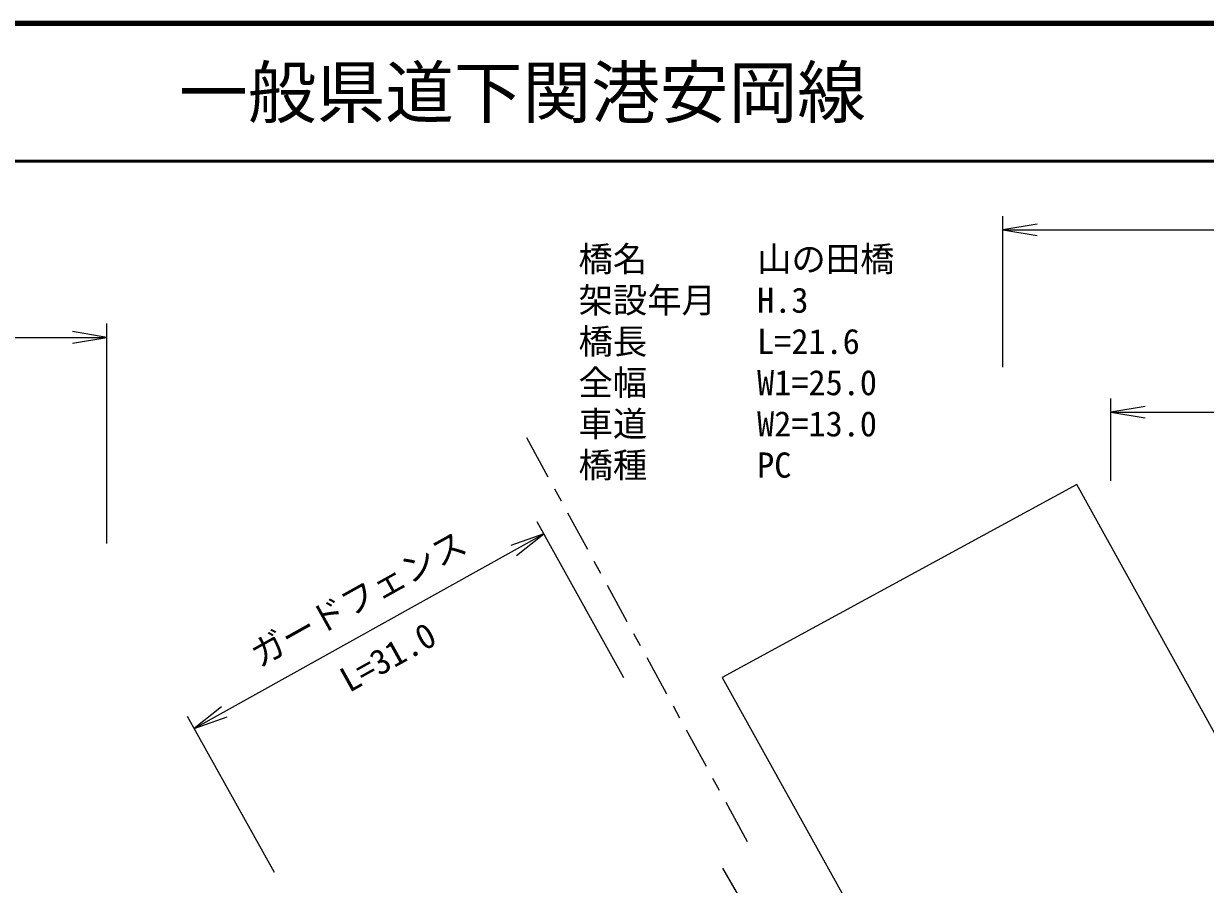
# Model space of a CAD drawing. Units: millimetres, scale not verified. Extents: x 40000 to 680000, y 20000 to 380000.
# Drawn here: x 205416 to 291452, y 317359 to 380000 of the extents above; entities that cross this region are included whole.
import ezdxf
from ezdxf.enums import TextEntityAlignment as Align

# ---------------------------------------------------------------- set-up
doc = ezdxf.new("R2010")
doc.units = ezdxf.units.MM
doc.header["$LTSCALE"] = 1000
for name, color, linetype, lineweight in [('M-BMK-HTXT', 7, 'Continuous', 13), ('M-STR-HTXT', 7, 'Continuous', 13), ('M-TTL', 2, 'Continuous', 140), ('M-TTL-LINE', 7, 'Continuous', 50), ('M-WORK', 1, 'Continuous', 13)]:
    doc.layers.add(name, color=color, linetype=linetype, lineweight=lineweight)
doc.layers.add('M-TTL-TXT', color=7, linetype='Continuous')
doc.styles.add('ＭＳ ゴシック', font='')
doc.styles.get('ＭＳ ゴシック').set_extended_font_data('MS Gothic')

# ---------------------------------------------------------------- blocks, each defined once
blk = doc.blocks.new('open_arrow')
at = {"color": 0, "linetype": 'Continuous', "lineweight": -2}
blk.add_lwpolyline([(7.5, 1.25), (0, 0), (7.5, -1.25)], dxfattribs=at)

msp = doc.modelspace()

# ---------------------------------------------------------------- linework, layer by layer
at = {"layer": 'M-BMK-HTXT'}
for p, q in [((242022, 349874), (243581, 347023)), ((244061, 346146), (244541, 345269)), ((245020, 344391), (246460, 341759)), ((246940, 340882), (247419, 340004)), ((247899, 339127), (249339, 336495)), ((249818, 335618), (250298, 334740)), ((250778, 333863), (252217, 331231)), ((252697, 330353), (253177, 329476)), ((253657, 328599), (255096, 325967)), ((255576, 325089), (256056, 324212)), ((256536, 323334), (258095, 320484))]:
    msp.add_line(p, q, dxfattribs=at)
at = {"layer": 'M-STR-HTXT'}
for p, q in [((276703, 355000), (276703, 366000)), ((276703, 365000), (322990, 365000)), ((211463, 342169), (211463, 358169)), ((74878, 357169), (211463, 357169)), ((284562, 346718), (284562, 352718)), ((284562, 351718), (323342, 351718)), ((249117, 332391), (242792, 343747)), ((217839, 328704), (243278, 342874)), ((223678, 318221), (217353, 329578))]:
    msp.add_line(p, q, dxfattribs=at)
at = {"layer": 'M-TTL'}
msp.add_line((680000, 380000), (40000, 380000), dxfattribs=at)
at = {"layer": 'M-TTL-LINE'}
msp.add_line((40000, 370000), (680000, 370000), dxfattribs=at)
at = {"layer": 'M-WORK'}
for p, q in [((282093, 346462), (256268, 332409)), ((304949, 305169), (282093, 346462)), ((256268, 332409), (275272, 298236)), ((256298, 318545), (273219, 289454))]:
    msp.add_line(p, q, dxfattribs=at)

# ---------------------------------------------------------------- block references
at = {"layer": 'M-STR-HTXT', "xscale": 333, "yscale": 333}
for p in [(276703, 365000), (284562, 351718)]:
    msp.add_blockref('open_arrow', p, dxfattribs=at)
for p, rotation in [((211463, 357169), 180), ((243278, 342874), 209.1), ((217839, 328704), 29.1)]:
    msp.add_blockref('open_arrow', p, dxfattribs=dict(at, rotation=rotation))

# ---------------------------------------------------------------- texts
at = {"layer": 'M-STR-HTXT', "style": 'ＭＳ ゴシック'}
for s, p in [('橋名', (245815, 362875)), ('山の田橋', (258815, 362875)), ('架設年月', (245815, 359875)), ('H.3', (258815, 359875)), ('橋長', (245815, 356875)), ('L=21.6', (258815, 356875)), ('全幅', (245815, 353875)), ('W1=25.0', (258815, 353875)), ('車道', (245815, 350875)), ('W2=13.0', (258815, 350875)), ('橋種', (245815, 347875)), ('PC', (258815, 347875))]:
    msp.add_text(s, height=1833, dxfattribs=at).set_placement(p, align=Align.MIDDLE_LEFT)
msp.add_text('ガードフェンス', height=1833, rotation=29.118, dxfattribs=at).set_placement((229776, 338165), align=Align.MIDDLE_CENTER)
msp.add_text('L=31.0', height=1833, rotation=29.118, dxfattribs=at).set_placement((232649, 332617), align=Align.BOTTOM_CENTER)
at = {"layer": 'M-TTL-TXT', "style": 'ＭＳ ゴシック'}
msp.add_text('一般県道下関港安岡線', height=3666, dxfattribs=at).set_placement((216734, 375000), align=Align.MIDDLE_LEFT)

doc.saveas('drawing.dxf')
